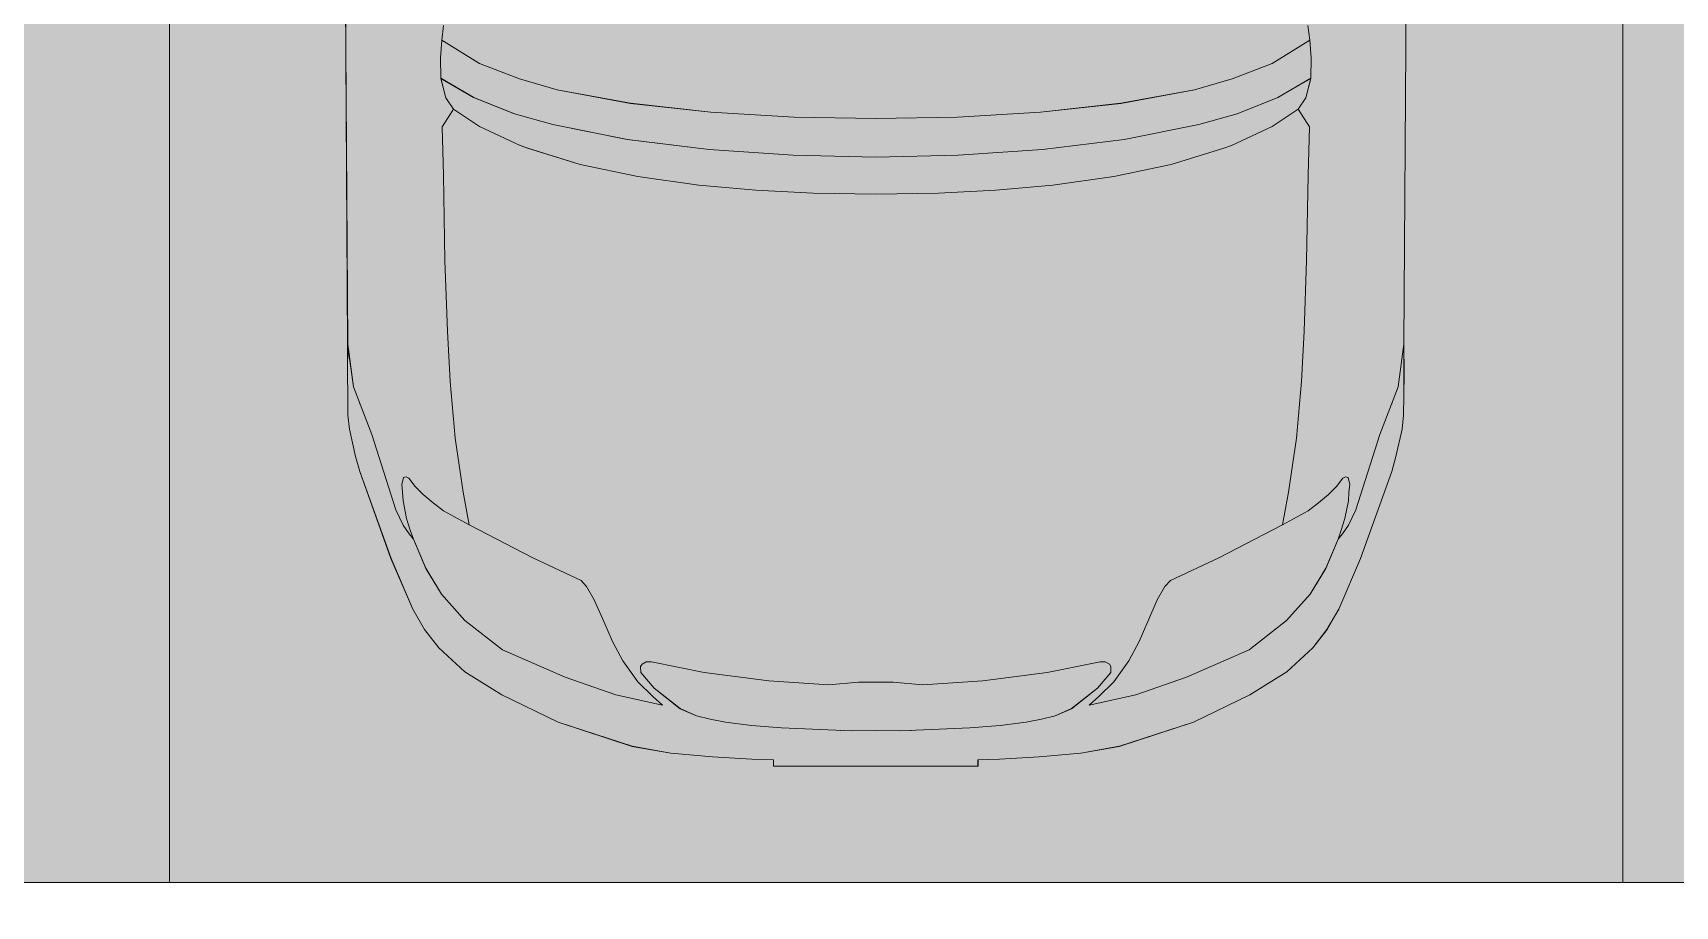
# Model space of a CAD drawing. Header units: millimetres. Extents: x -284281 to 1648660, y -821378 to -151356.
# Drawn here: x 227802 to 230627, y -270728 to -269226 of the extents above; entities that cross this region are included whole.
import ezdxf

# ---------------------------------------------------------------- set-up
doc = ezdxf.new("R2010")
doc.units = ezdxf.units.MM
doc.header["$MEASUREMENT"] = 0
doc.set_wipeout_variables(frame=1)
doc.linetypes.add('Wipeout_Contour', pattern=[1000, 0, -1000])
for name, color, linetype in [('Cars', 7, 'Continuous'), ('Extérieur - Environnement', 7, 'Continuous'), ('Structure - Murs extérieurs', 7, 'Continuous')]:
    doc.layers.add(name, color=color, linetype=linetype)

# ---------------------------------------------------------------- blocks, each defined once
blk = doc.blocks.new('Mur_61_1', base_point=(250537.6, -270787.3))
at = {"color": 254, "linetype": 'Wipeout_Contour', "lineweight": 0, "ltscale": 1436123.093929387}
blk.add_wipeout([(220637.6, -270787.3), (250437.6, -270787.3), (250437.6, -270687.3), (220637.6, -270687.3)], dxfattribs=at).dxf.layer = 'Structure - Murs extérieurs'
at = {"layer": 'Structure - Murs extérieurs', "color": 7, "linetype": 'Continuous', "lineweight": 5, "flags": 128}
blk.add_lwpolyline([(250437.6, -270687.3), (220637.6, -270687.3)], dxfattribs=at)
blk = doc.blocks.new('Car 0025')
at = {"layer": 'Cars', "color": 7, "linetype": 'Continuous', "lineweight": 13}
for p, q in [((-924.7, 1389.7), (-920.5, 734.5)), ((-924.7, 1389.7), (-920.5, 734.5)), ((896.3, 734.5), (900.5, 1389.7)), ((900.5, 1389.7), (896.3, 734.5)), ((-755.5, 1282.4), (-758.8, 1257.5)), ((731.3, 1282.4), (734.6, 1257.5)), ((-758.8, 1257.5), (-760.9, 1227.1)), ((-694, 1217.1), (-758.8, 1257.5)), ((669.8, 1217.1), (734.6, 1257.5)), ((734.6, 1257.5), (736.7, 1227.1)), ((-760.9, 1227.1), (-760.1, 1191.7)), ((-625.2, 1190.8), (-694, 1217.1)), ((601, 1190.8), (669.8, 1217.1)), ((736.7, 1227.1), (735.9, 1191.7)), ((-703.8, 1158.5), (-760.1, 1191.7)), ((-760.1, 1191.7), (-751.8, 1158)), ((-560.1, 1172.1), (-625.2, 1190.8)), ((535.9, 1172.1), (601, 1190.8)), ((679.6, 1158.5), (735.9, 1191.7)), ((735.9, 1191.7), (727.6, 1158)), ((-633.6, 1130.9), (-703.8, 1158.5)), ((-433.8, 1148.7), (-560.1, 1172.1)), ((409.6, 1148.7), (535.9, 1172.1)), ((609.4, 1130.9), (679.6, 1158.5)), ((-738.5, 1138.6), (-758, 1108.3)), ((-751.8, 1158), (-751.8, 1158)), ((-738.5, 1138.6), (-751.8, 1158)), ((-738.5, 1138.6), (-738.5, 1138.6)), ((-738.5, 1138.6), (-693.9, 1108.9)), ((-567.9, 1112.1), (-633.6, 1130.9)), ((-295.6, 1133.3), (-433.8, 1148.7)), ((-152.7, 1124.9), (-295.6, 1133.3)), ((128.5, 1124.9), (271.4, 1133.3)), ((271.4, 1133.3), (409.6, 1148.7)), ((543.7, 1112.1), (609.4, 1130.9)), ((714.3, 1138.6), (669.7, 1108.9)), ((714.3, 1138.6), (727.6, 1158)), ((714.3, 1138.6), (714.3, 1138.6)), ((714.3, 1138.6), (733.8, 1108.3)), ((727.6, 1158), (727.6, 1158)), ((-758, 1108.3), (-755.8, 1024.9)), ((-693.9, 1108.9), (-624, 1076.3)), ((-439.5, 1086.6), (-567.9, 1112.1)), ((-12.1, 1122.4), (-152.7, 1124.9)), ((-12.1, 1122.4), (128.5, 1124.9)), ((415.3, 1086.6), (543.7, 1112.1)), ((669.7, 1108.9), (599.8, 1076.3)), ((733.8, 1108.3), (731.7, 1024.9)), ((-624, 1076.3), (-610.9, 1071.4)), ((-298.8, 1069.2), (-439.5, 1086.6)), ((274.6, 1069.2), (415.3, 1086.6)), ((599.8, 1076.3), (586.8, 1071.4)), ((-610.9, 1071.4), (-520.4, 1043.6)), ((-154, 1059.4), (-298.8, 1069.2)), ((-12.1, 1056.3), (-154, 1059.4)), ((-12.1, 1056.3), (129.8, 1059.4)), ((129.8, 1059.4), (274.6, 1069.2)), ((586.8, 1071.4), (496.2, 1043.6)), ((-755.8, 1025), (-753.2, 878.1)), ((-755.8, 1024.9), (-755.8, 1024.9)), ((-520.4, 1043.6), (-421.4, 1022.7)), ((-421.4, 1022.7), (-316.5, 1007.9)), ((397.2, 1022.7), (292.3, 1007.9)), ((496.2, 1043.6), (397.2, 1022.7)), ((731.7, 1025), (729, 878.1)), ((731.6, 1024.9), (731.6, 1024.9)), ((-316.5, 1007.9), (-218.5, 999.1)), ((-218.5, 999.1), (-119.9, 994.1)), ((-119.9, 994.1), (-12.1, 992.4)), ((95.7, 994.1), (-12.1, 992.4)), ((194.3, 999.1), (95.7, 994.1)), ((292.3, 1007.9), (194.3, 999.1)), ((-753.2, 878.1), (-748.9, 756.7)), ((729, 878.1), (724.7, 756.7)), ((-920.5, 734.5), (-920.6, 683.7)), ((-920.5, 734.5), (-920.6, 683.7)), ((-920.5, 734.5), (-910.7, 661.1)), ((-748.9, 756.7), (-744.4, 670.1)), ((724.7, 756.7), (720.2, 670.1)), ((896.3, 734.5), (886.5, 661.1)), ((896.4, 683.7), (896.3, 734.5)), ((896.3, 734.5), (896.4, 683.7)), ((-920.6, 683.7), (-920.5, 645.6)), ((-920.6, 683.7), (-920.5, 645.6)), ((896.3, 645.6), (896.4, 683.7)), ((896.4, 683.7), (896.3, 645.6)), ((-910.7, 661.1), (-879.2, 578.8)), ((-744.4, 670.2), (-735.6, 572.8)), ((-735.6, 572.8), (-744.3, 670.1)), ((720.2, 670.2), (711.4, 572.8)), ((711.4, 572.8), (720.1, 670.1)), ((886.5, 661.1), (855, 578.8)), ((-920.5, 645.6), (-920, 612.5)), ((-920.5, 645.6), (-920, 612.5)), ((-899.6, 632.1), (-899.5, 631.1)), ((875.4, 632.1), (875.3, 631.1)), ((895.8, 612.5), (896.3, 645.6)), ((896.3, 645.6), (895.8, 612.5)), ((-920, 612.5), (-917.2, 588.4)), ((-920, 612.5), (-917.2, 588.4)), ((893, 588.4), (895.8, 612.5)), ((895.8, 612.5), (893, 588.4)), ((-917.2, 588.4), (-906.8, 541)), ((-906.8, 541), (-917.2, 588.4)), ((-879.2, 578.8), (-837.6, 449.2)), ((-735.6, 572.8), (-722, 479.6)), ((711.4, 572.8), (697.8, 479.6)), ((855, 578.8), (813.4, 449.2)), ((882.6, 541), (893, 588.4)), ((882.6, 541), (893, 588.4)), ((-906.8, 541), (-899.8, 515.5)), ((-899.8, 515.5), (-906.8, 541)), ((875.6, 515.5), (882.6, 541)), ((875.6, 515.5), (882.6, 541)), ((-899.8, 515.5), (-846, 365.6)), ((-846, 365.6), (-899.8, 515.5)), ((821.8, 365.6), (875.6, 515.5)), ((821.8, 365.6), (875.6, 515.5)), ((-824.6, 504.7), (-827.3, 493)), ((-827.3, 493), (-826, 479.9)), ((-820.1, 506), (-824.6, 504.7)), ((-815.2, 503.8), (-820.1, 506)), ((-804.3, 489.5), (-815.2, 503.8)), ((-790.7, 476), (-804.3, 489.5)), ((766.5, 476), (780.1, 489.5)), ((780.1, 489.5), (791, 503.8)), ((791, 503.8), (795.9, 506)), ((795.9, 506), (800.4, 504.7)), ((800.4, 504.7), (803.1, 493)), ((803.1, 493), (801.8, 479.9)), ((-826, 479.9), (-825, 465)), ((-825, 465), (-819.1, 434.2)), ((-773.6, 461.2), (-790.7, 476)), ((-755.7, 447.9), (-773.6, 461.2)), ((-722, 479.6), (-711.7, 423.4)), ((697.8, 479.6), (687.5, 423.4)), ((731.5, 447.9), (749.4, 461.2)), ((749.4, 461.2), (766.5, 476)), ((800.8, 465), (794.9, 434.2)), ((801.8, 479.9), (800.8, 465)), ((-825.2, 422.9), (-837.6, 449.2)), ((-819.1, 434.2), (-812.8, 414.4)), ((-711.7, 423.4), (-755.7, 447.9)), ((687.5, 423.4), (731.5, 447.9)), ((794.9, 434.2), (788.6, 414.4)), ((801, 422.9), (813.4, 449.2)), ((-814.8, 408.3), (-825.2, 422.9)), ((-807.5, 399), (-814.8, 408.3)), ((-812.8, 414.4), (-807.5, 399)), ((-786.3, 348.7), (-807.5, 399)), ((-602.3, 367), (-711.7, 423.4)), ((578.1, 367), (687.5, 423.4)), ((762.1, 348.7), (783.3, 399)), ((788.6, 414.4), (783.3, 399)), ((783.3, 399), (790.6, 408.3)), ((790.6, 408.3), (801, 422.9)), ((-846, 365.6), (-808.7, 278.6)), ((-808.7, 278.6), (-846, 365.6)), ((-759.1, 304.4), (-786.3, 348.7)), ((-518.8, 327.9), (-602.3, 367)), ((494.6, 327.9), (578.1, 367)), ((734.9, 304.4), (762.1, 348.7)), ((784.5, 278.6), (821.8, 365.6)), ((784.5, 278.6), (821.8, 365.6)), ((-509.5, 317.5), (-518.8, 327.9)), ((-496.3, 294.8), (-509.5, 317.5)), ((472.1, 294.8), (485.3, 317.5)), ((485.3, 317.5), (494.6, 327.9)), ((-718.8, 259), (-759.1, 304.4)), ((-480.1, 257), (-496.3, 294.8)), ((455.9, 257), (472.1, 294.8)), ((694.6, 259), (734.9, 304.4)), ((-808.7, 278.6), (-788.2, 243.2)), ((-808.7, 278.6), (-788.2, 243.2)), ((-654.4, 208.3), (-718.8, 259)), ((-465.1, 222.6), (-480.1, 257)), ((440.9, 222.6), (455.9, 257)), ((630.2, 208.3), (694.6, 259)), ((764, 243.2), (784.5, 278.6)), ((784.5, 278.6), (764, 243.2)), ((-788.2, 243.2), (-764, 211.8)), ((-788.2, 243.2), (-764, 211.8)), ((739.8, 211.8), (764, 243.2)), ((764, 243.2), (739.8, 211.8)), ((-764, 211.8), (-719, 170.5)), ((-764, 211.8), (-719, 170.5)), ((-654.4, 208.3), (-546.4, 161.2)), ((-447.3, 189.6), (-465.1, 222.6)), ((423.1, 189.6), (440.9, 222.6)), ((630.2, 208.3), (522.2, 161.2)), ((694.8, 170.5), (739.8, 211.8)), ((739.8, 211.8), (694.8, 170.5)), ((-719, 170.5), (-655.3, 130.9)), ((-719, 170.5), (-655.3, 130.9)), ((-421.5, 153.3), (-447.3, 189.6)), ((-416.6, 180.1), (-414.1, 184)), ((-416.4, 169.3), (-416.6, 180.1)), ((-414.1, 184), (-406.9, 187.6)), ((-406.9, 187.6), (-398, 187.9)), ((-398, 187.9), (-307.1, 169.4)), ((373.8, 187.9), (282.9, 169.4)), ((382.7, 187.6), (373.8, 187.9)), ((389.9, 184), (382.7, 187.6)), ((392.4, 180.1), (389.9, 184)), ((392.2, 169.3), (392.4, 180.1)), ((397.3, 153.3), (423.1, 189.6)), ((631.1, 130.9), (694.8, 170.5)), ((694.8, 170.5), (631.1, 130.9)), ((-546.4, 161.2), (-459.2, 131.1)), ((-395.7, 128), (-421.5, 153.3)), ((-393.4, 142.5), (-416.4, 169.3)), ((-348.6, 107.3), (-393.4, 142.5)), ((-307.1, 169.4), (-196.1, 155)), ((-196.1, 155), (-92.9, 148.1)), ((-41.8, 152.8), (-92.9, 148.1)), ((-41.8, 152.8), (-11.3, 152.8)), ((17.6, 152.8), (-12.9, 152.8)), ((17.6, 152.8), (68.7, 148.1)), ((171.9, 155), (68.7, 148.1)), ((282.9, 169.4), (171.9, 155)), ((324.4, 107.3), (369.2, 142.5)), ((369.2, 142.5), (392.2, 169.3)), ((371.5, 128), (397.3, 153.3)), ((522.2, 161.2), (435, 131.1)), ((-655.3, 130.9), (-558.5, 84.1)), ((-655.3, 130.9), (-558.5, 84.1)), ((-378.9, 113.2), (-459.2, 131.1)), ((-378.9, 113.2), (-395.7, 128)), ((354.7, 113.2), (435, 131.1)), ((354.7, 113.2), (371.5, 128)), ((534.3, 84.1), (631.1, 130.9)), ((631.1, 130.9), (534.3, 84.1)), ((-320.4, 95.1), (-348.6, 107.3)), ((-320.4, 95.1), (-296.9, 89)), ((-296.9, 89), (-270.9, 84)), ((272.7, 89), (246.7, 84)), ((296.3, 95.1), (272.7, 89)), ((296.3, 95.1), (324.4, 107.3)), ((-558.5, 84.1), (-431, 42.5)), ((-431, 42.5), (-558.5, 84.1)), ((-270.9, 84), (-226, 78.1)), ((-226, 78.1), (-174.1, 74.2)), ((-54.7, 69.2), (-174.1, 74.2)), ((-73.2, 69.9), (-72.6, 69.9)), ((-12.1, 69.6), (-54.7, 69.2)), ((-12.1, 69.6), (30.5, 69.2)), ((30.5, 69.2), (149.9, 74.2)), ((49, 69.9), (48.4, 69.9)), ((201.8, 78.1), (149.9, 74.2)), ((246.7, 84), (201.8, 78.1)), ((406.8, 42.5), (534.3, 84.1)), ((406.8, 42.5), (534.3, 84.1)), ((-431, 42.5), (-364.7, 30.9)), ((-364.7, 30.9), (-431, 42.5)), ((-364.7, 30.9), (-293.1, 24.3)), ((-293.1, 24.3), (-364.7, 30.9)), ((268.9, 24.3), (340.5, 30.9)), ((268.9, 24.3), (340.5, 30.9)), ((340.5, 30.9), (406.8, 42.5)), ((340.5, 30.9), (406.8, 42.5)), ((-293.1, 24.3), (-225.1, 20.2)), ((-225.1, 20.2), (-293.1, 24.3)), ((-225.1, 20.2), (-187.9, 19.2)), ((-187.9, 19.2), (-225.1, 20.2)), ((-187.9, 19.2), (-187.9, 8.3)), ((-187.9, 8.3), (-187.9, 19.2)), ((-187.9, 8.3), (163.7, 8.3)), ((-187.9, 8.3), (-12.1, 8.3)), ((163.7, 8.3), (-12.1, 8.3)), ((163.7, 19.2), (200.9, 20.2)), ((163.7, 19.2), (200.9, 20.2)), ((163.7, 8.3), (163.7, 19.2)), ((163.7, 8.3), (163.7, 19.2)), ((200.9, 20.2), (268.9, 24.3)), ((200.9, 20.2), (268.9, 24.3))]:
    blk.add_line(p, q, dxfattribs=at)

msp = doc.modelspace()

# ---------------------------------------------------------------- hatches: boundary and pattern name
at = {"linetype": 'Continuous', "lineweight": 0, "true_color": 0x6f6f6f}
h = msp.add_hatch(color=8, dxfattribs=at)
h.paths.add_polyline_path([(141848.4421, -295062.57111), (269220.82107, -293826.86817), (269220.82107, -270902.73426), (268763.04853, -270902.73426), (254213.59981, -271040.57524), (254213.59981, -163437.63526), (153156.19977, -163437.63526), (153156.19977, -271040.57524), (153182.9625, -271040.57014), (153183.14559, -272000.51417, -0.4094273642), (149183.68145, -275935.04226), (141848.4421, -275935.04226)])
h.paths.add_polyline_path([(158435.58359, -260639.95299), (155145.58359, -260639.95299), (155145.58359, -248364.9528), (155145.58359, -243089.97435), (155145.58359, -242189.97435), (158435.58359, -242189.97435)], flags=0)
h.paths.add_polyline_path([(161503.43335, -171995.57011), (161503.43335, -193810.57122), (161503.43335, -230015.57011), (161503.43335, -260810.57129), (196775.04197, -260810.57129), (196775.04197, -222495.57011), (186955.54197, -222495.57011), (186955.54197, -218295.57011), (196754.55038, -218295.57011), (196754.55038, -208495.57004), (196754.55038, -204495.57011), (193355.54197, -204495.57011), (193355.54197, -195161.53481), (195576.03357, -195161.53481), (195576.03357, -189810.57129), (217850.06795, -189810.57129), (217850.06795, -262266.88531), (245610.04479, -262266.88531), (245610.04479, -253395.57129), (245626.03357, -253395.57129), (246426.03357, -253395.57129), (247826.03357, -253395.57129), (247826.03357, -248005.57129), (247826.03357, -246605.57129), (245626.03357, -246605.57129), (245610.04479, -246605.57129), (245610.04479, -171995.57011), (212806.27958, -171995.57011)], flags=0)
h.paths.add_polyline_path([(162737.04244, -269433.91257, -0.0903186603), (162858.77258, -268727.62319, -0.2014487277), (163912.63869, -267592.73981, -0.1042114453), (164718.00561, -267415.05524), (165317.97869, -267409.37112, -0.1040446075), (166125.35422, -267571.24421, -0.2382554567), (167284.25653, -268953.31764, -0.0551886218), (167336.83602, -269390.33428), (167338.93075, -269611.43843), (167351.04633, -270890.26697), (167092.5827, -271892.76052, -0.2679491924), (165370.08316, -272909.1243), (164770.11009, -272914.80843, -0.1937174639), (163379.25202, -272370.18517, -0.0705687558), (163028.66346, -271931.26196, -0.1316524976), (162751.25276, -270933.84526)], flags=0)
h.paths.add_polyline_path([(175327.75206, -275599.00212, -0.4157910988), (173316.98603, -273599.0311), (173316.98603, -273452.05237), (173330.48786, -267377.82411, -0.3805567013), (175316.98603, -265609.82626), (175394.71409, -265609.82626), (175394.71409, -270609.82626), (190394.71409, -270609.82626), (190394.71409, -265609.82626), (195356.19118, -265609.82626, -0.4142135624), (196856.19118, -267109.82626), (196856.19118, -273660.69924, -0.3455016121), (195137.28541, -275433.43196)], flags=0)
h.paths.add_polyline_path([(205510.09252, -271504.08297, -0.1344739343), (205230.94767, -270484.93746), (205230.94767, -268984.93746, -0.4142135624), (207230.94767, -266984.93746), (207830.94767, -266984.93746, -0.4142135624), (209830.94767, -268984.93746), (209830.94767, -270484.93746, -0.1288203455), (209574.03043, -271465.58136, -0.2709362909), (207830.94767, -272484.93746), (207230.94767, -272484.93746, -0.2649799965)], flags=0)
h.paths.add_polyline_path([(217862.68721, -273329.32486), (217869.94938, -267730.33623, -0.0985615086), (218100.71805, -266943.72092), (218117.68082, -266951.54513, -0.2588490016), (219955.479, -265605.82722), (219953.14148, -265587.29374), (220637.56856, -265587.29374), (220637.56856, -265687.29374), (220637.56856, -270687.29374), (250537.56856, -270687.29374), (250537.56856, -265687.29374), (252208.00356, -265687.29374), (254186.29382, -265687.29374), (254186.29382, -267687.29374), (254186.29382, -271062.25464, 0.001345761), (254186.3228, -271073.02067), (254197.20856, -273095.23292, -0.4142135624), (252208.00356, -275105.96997), (243484.53401, -275105.96997, -0.0051889555), (243431.43827, -275116.10287), (235447.992, -275196.19066), (220071.01237, -275253.23979, -0.3865533313), (217873.0891, -273475.38502, -0.0251892193)], flags=0)

# ---------------------------------------------------------------- linework, layer by layer
at = {"color": 9, "linetype": 'Continuous', "lineweight": 5}
msp.add_lwpolyline([(217873.0891, -273475.38502, 0.3865533313), (220071.01237, -275253.23979), (235447.992, -275196.19066), (243431.43827, -275116.10287, 0.0051889555), (243484.53401, -275105.96997), (252208.00356, -275105.96997, 0.4142135624), (254197.20856, -273095.23292), (254186.3228, -271073.02067, -0.001345761), (254186.29382, -271062.25464), (254186.29382, -267687.29374), (254186.29382, -265687.29374), (252208.00356, -265687.29374), (250537.56856, -265687.29374), (250537.56856, -270687.29374), (220637.56856, -270687.29374), (220637.56856, -265687.29374), (220637.56856, -265587.29374), (219953.14148, -265587.29374), (219955.479, -265605.82722, 0.2588490016), (218117.68082, -266951.54513), (218100.71805, -266943.72092, 0.0985615086), (217869.94938, -267730.33623), (217862.68721, -273329.32486, 0.0251892193)], format="xyb", close=True, dxfattribs=at)
at = {"layer": 'Extérieur - Environnement', "color": 7, "linetype": 'Continuous', "lineweight": 13}
for p, q in [((228339.79262, -269106.12444), (228343.94365, -269761.2809)), ((228339.79262, -269106.12444), (228343.94365, -269761.2809)), ((230160.83428, -269761.2809), (230164.9853, -269106.12444)), ((230164.9853, -269106.12444), (230160.83428, -269761.2809)), ((228509.00238, -269213.35195), (228505.71237, -269238.27627)), ((229995.77554, -269213.35195), (229999.06555, -269238.27627)), ((228505.71237, -269238.27627), (228503.56921, -269268.70409)), ((228570.52568, -269278.71115), (228505.71237, -269238.27627)), ((229934.25224, -269278.71115), (229999.06555, -269238.27627)), ((229999.06555, -269238.27627), (230001.20871, -269268.70409)), ((228503.56921, -269268.70409), (228504.34856, -269304.06619)), ((228639.28148, -269304.96647), (228570.52238, -269278.70989)), ((229865.49645, -269304.96647), (229934.25554, -269278.70989)), ((230001.20871, -269268.70409), (230000.42936, -269304.06619)), ((228560.72695, -269337.28554), (228504.34856, -269304.06619)), ((228504.34856, -269304.06619), (228512.67652, -269337.78359)), ((228704.41747, -269323.67754), (228639.27519, -269304.96466)), ((229800.36046, -269323.67754), (229865.50273, -269304.96466)), ((229944.05097, -269337.28554), (230000.42936, -269304.06619)), ((230000.42936, -269304.06619), (229992.1014, -269337.78359)), ((228512.67652, -269337.78359), (228512.70278, -269337.79852)), ((228525.99246, -269357.14103), (228512.67652, -269337.78359)), ((228630.93028, -269364.90883), (228560.72695, -269337.28554)), ((228830.70959, -269347.10029), (228704.41203, -269323.67653)), ((228968.85327, -269362.46162), (228830.70959, -269347.10029)), ((229535.92465, -269362.46162), (229674.06833, -269347.10029)), ((229674.06833, -269347.10029), (229800.36589, -269323.67653)), ((229873.84764, -269364.90883), (229944.05097, -269337.28554)), ((229978.78546, -269357.14103), (229992.1014, -269337.78359)), ((229992.1014, -269337.78359), (229992.07514, -269337.79852)), ((228525.99246, -269357.14103), (228506.46151, -269387.53016)), ((228525.99826, -269357.18062), (228525.99246, -269357.14103)), ((228525.99826, -269357.18062), (228570.60131, -269386.89845)), ((228696.57699, -269383.67403), (228630.93028, -269364.90883)), ((229111.78321, -269370.86361), (228968.85082, -269362.46135)), ((229252.41805, -269373.42369), (229111.78108, -269370.86348)), ((229252.35987, -269373.42369), (229392.99684, -269370.86348)), ((229392.99471, -269370.86361), (229535.9271, -269362.46135)), ((229808.20093, -269383.67403), (229873.84764, -269364.90883)), ((229978.77966, -269357.18062), (229934.17661, -269386.89845)), ((229978.77966, -269357.18062), (229978.78546, -269357.14103)), ((229978.78546, -269357.14103), (229998.31641, -269387.53016)), ((228506.46151, -269387.53016), (228508.64052, -269470.88184)), ((228570.60131, -269386.89845), (228640.48014, -269419.47351)), ((228825.01931, -269409.2231), (228696.57699, -269383.67403)), ((229679.75861, -269409.2231), (229808.20093, -269383.67403)), ((229934.17661, -269386.89845), (229864.29778, -269419.47351)), ((229998.31641, -269387.53016), (229996.1374, -269470.88184)), ((228640.48014, -269419.47351), (228653.54053, -269424.33559)), ((228653.54053, -269424.33624), (228744.08144, -269452.15012)), ((228965.70071, -269426.56247), (228825.01931, -269409.2231)), ((229110.48515, -269436.38019), (228965.70071, -269426.56247)), ((229394.29277, -269436.38019), (229539.07721, -269426.56247)), ((229539.07721, -269426.56247), (229679.75861, -269409.2231)), ((229851.23739, -269424.33624), (229760.69648, -269452.15012)), ((229864.29778, -269419.47351), (229851.23739, -269424.33559)), ((228744.08144, -269452.15012), (228843.1289, -269473.07881)), ((229252.38896, -269439.48807), (229110.48515, -269436.38019)), ((229252.38896, -269439.48807), (229394.29277, -269436.38019)), ((229760.69648, -269452.15012), (229661.64902, -269473.07881)), ((228508.63938, -269470.81865), (228511.2848, -269617.64414)), ((228508.64177, -269470.86474), (228508.64224, -269470.88184)), ((228843.1289, -269473.07881), (228948.03596, -269487.90326)), ((228948.03596, -269487.90326), (229045.99751, -269496.69868)), ((229556.74196, -269487.90326), (229458.78041, -269496.69868)), ((229661.64902, -269473.07881), (229556.74196, -269487.90326)), ((229996.13854, -269470.81865), (229993.49312, -269617.64414)), ((229996.13615, -269470.86474), (229996.13568, -269470.88184)), ((229045.99751, -269496.69868), (229144.56994, -269501.67525)), ((229144.56994, -269501.67525), (229252.39546, -269503.41935)), ((229360.20798, -269501.67525), (229252.38246, -269503.41935)), ((229458.78041, -269496.69868), (229360.20798, -269501.67525)), ((228511.2848, -269617.64414), (228515.57686, -269739.10257)), ((229993.49312, -269617.64414), (229989.20106, -269739.10257)), ((228515.57686, -269739.10257), (228520.1139, -269825.64174)), ((229989.20106, -269739.10257), (229984.66402, -269825.64174)), ((228343.94365, -269761.2809), (228343.86053, -269812.10443)), ((228343.94365, -269761.2809), (228343.86053, -269812.10443)), ((228343.94365, -269761.2809), (228353.78672, -269834.64628)), ((230160.83428, -269761.2809), (230150.9912, -269834.64628)), ((230160.91739, -269812.10443), (230160.83428, -269761.2809)), ((230160.83428, -269761.2809), (230160.91739, -269812.10443)), ((228343.86053, -269812.10443), (228343.97135, -269850.17549)), ((228343.86053, -269812.10443), (228343.97135, -269850.17549)), ((228520.11198, -269825.6205), (228528.8927, -269922.93505)), ((228528.8927, -269922.93505), (228520.14171, -269825.64174)), ((229984.66594, -269825.6205), (229975.88522, -269922.93505)), ((229975.88522, -269922.93505), (229984.63621, -269825.64174)), ((230160.80657, -269850.17549), (230160.91739, -269812.10443)), ((230160.91739, -269812.10443), (230160.80657, -269850.17549)), ((228343.97135, -269850.17549), (228344.49816, -269883.28596)), ((228343.97135, -269850.17549), (228344.49816, -269883.28596)), ((228353.78672, -269834.64628), (228385.31238, -269917.01103)), ((230150.9912, -269834.64628), (230119.46554, -269917.01103)), ((230160.27976, -269883.28596), (230160.80657, -269850.17549)), ((230160.80657, -269850.17549), (230160.27976, -269883.28596)), ((228344.49816, -269883.28596), (228347.29866, -269907.43008)), ((228344.49816, -269883.28596), (228347.29866, -269907.43008)), ((228364.90148, -269863.68497), (228364.95298, -269864.69694)), ((230139.87645, -269863.68497), (230139.82494, -269864.69694)), ((230157.47926, -269907.43008), (230160.27976, -269883.28596)), ((230160.27976, -269883.28596), (230157.47926, -269907.43008)), ((228347.29866, -269907.43008), (228357.69625, -269954.78576)), ((228357.69625, -269954.78576), (228347.29866, -269907.43008)), ((230147.08167, -269954.78576), (230157.47926, -269907.43008)), ((230147.08167, -269954.78576), (230157.47926, -269907.43008)), ((228385.31238, -269917.01103), (228426.9133, -270046.60936)), ((228528.8927, -269922.93505), (228542.51488, -270016.17977)), ((229975.88522, -269922.93505), (229962.26304, -270016.17977)), ((230119.46554, -269917.01103), (230077.86462, -270046.60936)), ((228357.69625, -269954.78576), (228364.71123, -269980.29071)), ((228364.71123, -269980.29071), (228357.69625, -269954.78576)), ((230140.06669, -269980.29071), (230147.08167, -269954.78576)), ((230140.06669, -269980.29071), (230147.08167, -269954.78576)), ((228364.71123, -269980.29071), (228418.5294, -270130.22636)), ((228418.5294, -270130.22636), (228364.71123, -269980.29071)), ((228439.91787, -269991.06556), (228437.18451, -270002.76857)), ((228444.37137, -269989.80043), (228439.91787, -269991.06556)), ((228449.2591, -269991.95746), (228444.37137, -269989.80043)), ((228460.19787, -270006.24783), (228449.2591, -269991.95746)), ((230044.58006, -270006.24783), (230055.51882, -269991.95746)), ((230055.51882, -269991.95746), (230060.40655, -269989.80043)), ((230060.40655, -269989.80043), (230064.86005, -269991.06556)), ((230064.86005, -269991.06556), (230067.59341, -270002.76857)), ((230086.24852, -270130.22636), (230140.06669, -269980.29071)), ((230086.24852, -270130.22636), (230140.06669, -269980.29071)), ((228437.18451, -270002.76857), (228438.49834, -270015.8633)), ((228438.49834, -270015.8633), (228439.44466, -270030.7926)), ((228473.81994, -270019.78551), (228460.19787, -270006.24783)), ((228490.89346, -270034.58812), (228473.81994, -270019.78551)), ((228542.51071, -270016.15698), (228552.79121, -270072.41751)), ((229962.26721, -270016.15698), (229951.98671, -270072.41751)), ((230013.88446, -270034.58812), (230030.95798, -270019.78551)), ((230030.95798, -270019.78551), (230044.58006, -270006.24783)), ((230066.27958, -270015.8633), (230065.33326, -270030.7926)), ((230067.59341, -270002.76857), (230066.27958, -270015.8633)), ((228439.24988, -270072.92354), (228426.9133, -270046.60936)), ((228439.44466, -270030.7926), (228445.35115, -270061.59997)), ((228508.83541, -270047.87284), (228490.89346, -270034.58812)), ((228552.79121, -270072.41751), (228508.83541, -270047.87284)), ((229951.98671, -270072.41751), (229995.94251, -270047.87284)), ((229995.94251, -270047.87284), (230013.88446, -270034.58812)), ((230065.33326, -270030.7926), (230059.42677, -270061.59997)), ((230065.52804, -270072.92354), (230077.86462, -270046.60936)), ((228449.69329, -270087.47329), (228439.24988, -270072.92354)), ((228445.35115, -270061.59997), (228451.69728, -270081.40036)), ((228451.69728, -270081.40036), (228457.0192, -270096.7724)), ((228662.20554, -270128.79784), (228552.79121, -270072.41751)), ((229842.57238, -270128.79784), (229951.98671, -270072.41751)), ((230053.08064, -270081.40036), (230047.75872, -270096.7724)), ((230059.42677, -270061.59997), (230053.08064, -270081.40036)), ((230055.08463, -270087.47329), (230065.52804, -270072.92354)), ((228457.0192, -270096.7724), (228449.69329, -270087.47329)), ((228478.203, -270147.07207), (228457.0192, -270096.7724)), ((230026.57492, -270147.07207), (230047.75872, -270096.7724)), ((230047.75872, -270096.7724), (230055.08463, -270087.47329)), ((228418.5294, -270130.22636), (228455.76806, -270217.19968)), ((228455.76806, -270217.19968), (228418.5294, -270130.22636)), ((228745.64248, -270167.90375), (228662.20554, -270128.79784)), ((229759.13544, -270167.90375), (229842.57238, -270128.79784)), ((230049.00986, -270217.19968), (230086.24852, -270130.22636)), ((230049.00986, -270217.19968), (230086.24852, -270130.22636)), ((228505.41771, -270191.42198), (228478.203, -270147.07207)), ((228755.03142, -270178.32286), (228745.64248, -270167.90375)), ((229749.7465, -270178.32286), (229759.13544, -270167.90375)), ((229999.36021, -270191.42198), (230026.57492, -270147.07207)), ((228545.73581, -270236.77984), (228505.41771, -270191.42198)), ((228768.21227, -270201.01926), (228755.03142, -270178.32286)), ((229736.56565, -270201.01926), (229749.7465, -270178.32286)), ((229959.04211, -270236.77984), (229999.36021, -270191.42198)), ((228455.76806, -270217.19968), (228476.31272, -270252.57154)), ((228455.76806, -270217.19968), (228476.31272, -270252.57154)), ((228784.35203, -270238.74842), (228768.19851, -270200.99555)), ((229720.42589, -270238.74842), (229736.57941, -270200.99555)), ((230028.4652, -270252.57154), (230049.00986, -270217.19968)), ((230049.00986, -270217.19968), (230028.4652, -270252.57154)), ((228476.31272, -270252.57154), (228500.49063, -270283.99193)), ((228476.31272, -270252.57154), (228500.49063, -270283.99193)), ((228610.06187, -270287.50877), (228545.73581, -270236.77984)), ((228799.41954, -270273.14819), (228784.35203, -270238.74842)), ((229705.35838, -270273.14819), (229720.42589, -270238.74842)), ((229894.71605, -270287.50877), (229959.04211, -270236.77984)), ((230004.2873, -270283.99193), (230028.4652, -270252.57154)), ((230028.4652, -270252.57154), (230004.2873, -270283.99193)), ((228817.20198, -270306.14996), (228799.41954, -270273.14819)), ((229687.57594, -270306.14996), (229705.35838, -270273.14819)), ((228500.49063, -270283.99193), (228545.51934, -270325.30047)), ((228500.49063, -270283.99193), (228545.51934, -270325.30047)), ((228610.06187, -270287.50877), (228718.09568, -270334.55123)), ((228842.94749, -270342.48662), (228817.20198, -270306.14996)), ((228850.3571, -270311.78962), (228857.60321, -270308.14468)), ((228857.60321, -270308.14468), (228866.51585, -270307.89289)), ((228866.51585, -270307.89289), (228957.38271, -270326.34619)), ((229638.26207, -270307.89289), (229547.39521, -270326.34619)), ((229647.17471, -270308.14468), (229638.26207, -270307.89289)), ((229654.42082, -270311.78962), (229647.17471, -270308.14468)), ((229661.83043, -270342.48662), (229687.57594, -270306.14996)), ((229894.71605, -270287.50877), (229786.68224, -270334.55123)), ((229959.25858, -270325.30047), (230004.2873, -270283.99193)), ((230004.2873, -270283.99193), (229959.25858, -270325.30047)), ((228545.51934, -270325.30047), (228609.2361, -270364.89687)), ((228545.51934, -270325.30047), (228609.2361, -270364.89687)), ((228718.09568, -270334.55123), (228805.32675, -270364.68725)), ((228847.91293, -270315.68285), (228850.3571, -270311.78962)), ((228848.06104, -270326.50932), (228847.91293, -270315.68285)), ((228871.12033, -270353.33193), (228848.06104, -270326.50932)), ((228957.38271, -270326.34619), (229068.40788, -270340.80333)), ((229547.39521, -270326.34619), (229436.37004, -270340.80333)), ((229633.65759, -270353.33193), (229656.71688, -270326.50932)), ((229656.86499, -270315.68285), (229654.42082, -270311.78962)), ((229656.71688, -270326.50932), (229656.86499, -270315.68285)), ((229786.68224, -270334.55123), (229699.45117, -270364.68725)), ((229895.54182, -270364.89687), (229959.25858, -270325.30047)), ((229959.25858, -270325.30047), (229895.54182, -270364.89687)), ((228609.2361, -270364.89687), (228706.03125, -270411.68184)), ((228609.2361, -270364.89687), (228706.03125, -270411.68184)), ((228885.57362, -270382.58106), (228805.32675, -270364.68725)), ((228868.81685, -270367.7613), (228842.94749, -270342.48662)), ((228915.88097, -270388.52135), (228871.12033, -270353.33193)), ((229068.40788, -270340.80333), (229171.54505, -270347.68768)), ((229222.66712, -270343.01425), (229171.54505, -270347.68768)), ((229222.66712, -270343.01425), (229253.204, -270343.01425)), ((229282.1108, -270343.01425), (229251.57392, -270343.01425)), ((229282.1108, -270343.01425), (229333.23287, -270347.68768)), ((229436.37004, -270340.80333), (229333.23287, -270347.68768)), ((229588.89695, -270388.52135), (229633.65759, -270353.33193)), ((229619.2043, -270382.58106), (229699.45117, -270364.68725)), ((229635.96107, -270367.7613), (229661.83043, -270342.48662)), ((229798.74667, -270411.68184), (229895.54182, -270364.89687)), ((229895.54182, -270364.89687), (229798.74667, -270411.68184)), ((228885.57362, -270382.58106), (228868.81685, -270367.7613)), ((228944.04035, -270400.67421), (228915.88097, -270388.52135)), ((229560.73757, -270400.67421), (229588.89695, -270388.52135)), ((229619.2043, -270382.58106), (229635.96107, -270367.7613)), ((228706.03125, -270411.68184), (228833.5203, -270453.31964)), ((228833.5203, -270453.31964), (228706.03125, -270411.68184)), ((228944.04035, -270400.67421), (228967.60833, -270406.75417)), ((228967.60385, -270406.75331), (228993.60109, -270411.73902)), ((228993.58851, -270411.73661), (229038.50641, -270417.69595)), ((229038.50641, -270417.69595), (229090.39909, -270421.62102)), ((229209.78789, -270426.56024), (229090.39909, -270421.62102)), ((229294.99003, -270426.56024), (229414.37883, -270421.62102)), ((229466.27151, -270417.69595), (229414.37883, -270421.62102)), ((229511.18941, -270411.73661), (229466.27151, -270417.69595)), ((229537.17407, -270406.75331), (229511.17683, -270411.73902)), ((229560.73757, -270400.67421), (229537.16959, -270406.75417)), ((229671.25763, -270453.31964), (229798.74667, -270411.68184)), ((229671.25763, -270453.31964), (229798.74667, -270411.68184)), ((229191.25479, -270425.92695), (229191.89616, -270425.92695)), ((229252.40057, -270426.22001), (229209.78789, -270426.56024)), ((229252.37735, -270426.22001), (229294.99003, -270426.56024)), ((229313.52313, -270425.92695), (229312.88176, -270425.92695)), ((228833.5203, -270453.31964), (228899.76019, -270464.89787)), ((228899.76019, -270464.89787), (228833.5203, -270453.31964)), ((228899.76019, -270464.89787), (228971.37923, -270471.44966)), ((228971.37923, -270471.44966), (228899.76019, -270464.89787)), ((228971.37923, -270471.44966), (229039.36589, -270475.5432)), ((229039.36589, -270475.5432), (228971.37923, -270471.44966)), ((229039.36589, -270475.5432), (229076.62733, -270476.6336)), ((229076.62733, -270476.6336), (229039.36589, -270475.5432)), ((229076.62733, -270476.6336), (229076.62733, -270487.46295)), ((229076.62733, -270487.46295), (229076.62733, -270476.6336)), ((229428.15059, -270476.6336), (229465.41203, -270475.5432)), ((229428.15059, -270476.6336), (229465.41203, -270475.5432)), ((229428.15059, -270487.46295), (229428.15059, -270476.6336)), ((229428.15059, -270487.46295), (229428.15059, -270476.6336)), ((229465.41203, -270475.5432), (229533.39869, -270471.44966)), ((229465.41203, -270475.5432), (229533.39869, -270471.44966)), ((229533.39869, -270471.44966), (229605.01773, -270464.89787)), ((229533.39869, -270471.44966), (229605.01773, -270464.89787)), ((229605.01773, -270464.89787), (229671.25763, -270453.31964)), ((229605.01773, -270464.89787), (229671.25763, -270453.31964)), ((229076.62733, -270487.46295), (229428.15059, -270487.46295)), ((229076.62733, -270487.46295), (229252.38896, -270487.46295)), ((229428.15059, -270487.46295), (229252.38896, -270487.46295))]:
    msp.add_line(p, q, dxfattribs=at)

# ---------------------------------------------------------------- block references
at = {"layer": 'Cars', "color": 7, "linetype": 'Continuous', "lineweight": 5, "zscale": 1000}
msp.add_blockref('Car 0025', (229264.4873, -270495.78396), dxfattribs=at)

# ---------------------------------------------------------------- next in the draw order: block references
at = {"layer": 'Structure - Murs extérieurs', "color": 211, "lineweight": 5, "true_color": 0xfe55ff}
msp.add_blockref('Mur_61_1', (250537.56856, -270787.29219), dxfattribs=at)

# ---------------------------------------------------------------- next in the draw order: linework, layer by layer
at = {"color": 255, "linetype": 'Continuous', "lineweight": 5, "flags": 128}
for points in [[(225537.56856, -265687.29374), (225537.56856, -270687.29374), (228037.56856, -270687.29374), (228037.56856, -265687.29374)], [(228037.56856, -265687.29374), (228037.56856, -270687.29374), (230537.56856, -270687.29374), (230537.56856, -265687.29374)], [(230537.56856, -265687.29374), (230537.56856, -270687.29374), (233037.56856, -270687.29374), (233037.56856, -265687.29374)]]:
    msp.add_lwpolyline(points, close=True, dxfattribs=at)
for points in [[(228037.56856, -265687.29374), (228037.56856, -270687.29374)], [(228037.56856, -270687.29374), (228037.56856, -265687.29374)], [(230537.56856, -265687.29374), (230537.56856, -270687.29374)], [(230537.56856, -270687.29374), (230537.56856, -265687.29374)], [(225537.56856, -270687.29374), (228037.56856, -270687.29374)], [(228037.56856, -270687.29374), (230537.56856, -270687.29374)], [(230537.56856, -270687.29374), (233037.56856, -270687.29374)]]:
    msp.add_lwpolyline(points, dxfattribs=at)
at = {"layer": 'Structure - Murs extérieurs', "color": 7, "linetype": 'Continuous', "lineweight": 5, "flags": 128}
msp.add_lwpolyline([(250437.56856, -270687.29219), (220637.56856, -270687.2922), (220637.56858, -265687.29372), (220637.56858, -265587.29373), (220537.56859, -265587.29373), (219953.14148, -265587.29374, 0.2597271562), (218021.38666, -267116.45694, 0.0985618016), (217861.30948, -267920.63319), (217861.30948, -273253.26877, 0.4157854419), (219972.5733, -275353.23856), (252109.56449, -275205.96874, 0.4142192129)], format="xyb", dxfattribs=at)
at = {"layer": 'Structure - Murs extérieurs', "color": 7, "linetype": 'Continuous', "lineweight": 5}
msp.add_lwpolyline([(250437.56856, -270687.29219), (220637.56856, -270687.2922)], dxfattribs=at)

doc.saveas('drawing.dxf')
